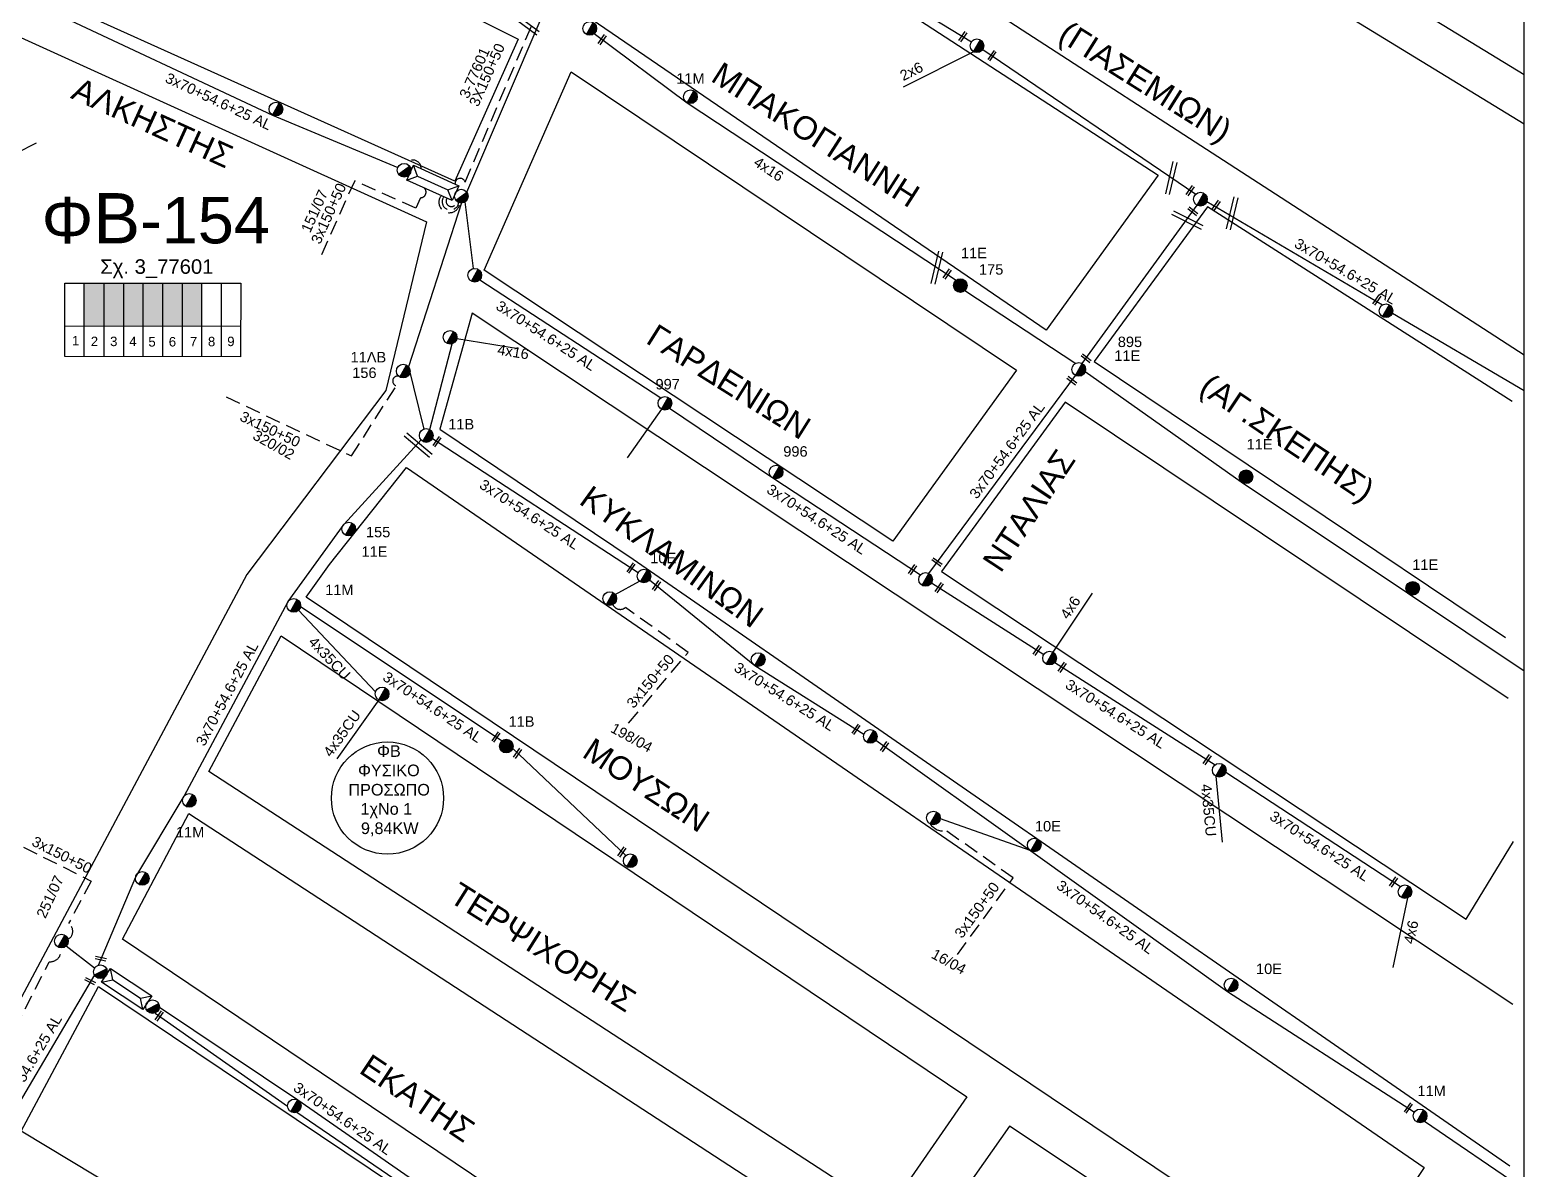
# Model space of a CAD drawing. Header units: millimetres. Extents: x 855 to 3091, y 750 to 2767.
# Drawn here: x 2676.9 to 2934.6, y 1063 to 1259.4 of the extents above; entities that cross this region are included whole.
import ezdxf
from ezdxf.enums import TextEntityAlignment as Align

# ---------------------------------------------------------------- set-up
doc = ezdxf.new("R2010")
doc.units = ezdxf.units.MM
doc.linetypes.add('DASHED', pattern=[19.05, 12.7, -6.35])
for name, color, linetype, lineweight in [('2x6', 7, 'SYN_LINE', 30), ('3x150+50', 7, 'Continuous', 30), ('3x70+54.6+25 AL', 7, 'SYN_LINE', 30), ('4x16', 7, 'Continuous', 30), ('4X35', 7, 'DASHED', 30), ('4x35CU', 7, 'DASHED', 30), ('4x50+16AL', 7, 'Continuous', 30), ('4x6', 7, 'SYN_LINE', 30), ('Υπόβαθρο ΔΕΗ', 7, 'Continuous', 30)]:
    doc.layers.add(name, color=color, linetype=linetype, lineweight=lineweight)
for name, color, linetype in [('Pillar OTE', 7, 'Continuous'), ('TEXT ΚΑΛΩΔΙΩΝ', 7, 'Continuous'), ('Άγνωστα', 7, 'Continuous'), ('Καλώδια ΧΤ   3x150AL+50CU', 7, 'DASHED'), ('Μηχανική τομή', 7, 'Continuous'), ('Στύλος Ξύλινος', 7, 'Continuous'), ('Στύλος Ξύλινος @ 1', 7, 'Continuous'), ('Στύλος ΦΜ', 7, 'Continuous'), ('Στύλος ΦΜ @ 1', 7, 'Continuous'), ('Τομή', 7, 'Continuous'), ('Υποσταθμός εναέριος 2 στύλων', 7, 'Continuous'), ('Υποσταθμός πόλεως', 7, 'Continuous')]:
    doc.layers.add(name, color=color, linetype=linetype)
doc.styles.add('arial', font='arial.ttf')
doc.styles.get("Standard").update_dxf_attribs({"font": 'arial.ttf'})
doc.linetypes.add('SYN_LINE', pattern='A,0.5,-0.0001,["/\\/\\/\\/",Standard,S=0.1,R=0,X=0,Y=-0.05],-0.25', length=0.7501)

# ---------------------------------------------------------------- blocks, each defined once
blk = doc.blocks.new('ΥΠΑΡΧΩΝ ΤΣΙΜΕΝΤΕΝΙΟΣ ΣΤΥΛΟΣ')
at = {"layer": 'Στύλος ΦΜ'}
blk.add_hatch(color=7, dxfattribs=at).paths.add_polyline_path([(-1.29, -2.28, 0.574793), (2.62, 0, 0.268822), (1.3, 2.27)])
at = {"layer": 'Στύλος ΦΜ', "color": 7}
blk.add_line((-1.29, -2.28), (1.3, 2.27), dxfattribs=at)
blk.add_circle((0, 0), 2.62, dxfattribs=at)
at = {"layer": 'Στύλος ΦΜ', "flags": 4}
for tag, p in [('ΑΡΙΘΜΟΣ', (-4.68, 8.05)), ('ΤΥΠΟΣ', (-4.91, 3.03))]:
    blk.add_attdef(tag, p, '', height=4, dxfattribs=at)
blk = doc.blocks.new('ΥΠΑΡΧΩΝ ΞΥΛΙΝΟΣ ΣΤΥΛΟΣ')
at = {"layer": 'Στύλος Ξύλινος'}
h = blk.add_hatch(color=7, dxfattribs=at)
h.paths.add_polyline_path([(-2.62, 0, 0.270008), (-1.29, -2.28), (1.3, 2.27, 0.576266)])
h.paths.add_polyline_path([(-1.29, -2.28, 0.574793), (2.62, 0, 0.268822), (1.3, 2.27)])
at = {"layer": 'Στύλος Ξύλινος', "color": 7}
blk.add_line((-1.29, -2.28), (1.3, 2.27), dxfattribs=at)
blk.add_circle((0, 0), 2.62, dxfattribs=at)
at = {"layer": 'Στύλος Ξύλινος', "flags": 4}
for tag, p in [('ΑΡΙΘΜΟΣ', (-4.91, 8.6)), ('ΤΥΠΟΣ', (-4.85, 3.39))]:
    blk.add_attdef(tag, p, '', height=4, dxfattribs=at)
blk = doc.blocks.new('ΥΠΟΣΤΑΘΜΟΣ ΕΝΑΕΡΙΟΣ ΕΠΙ 2 ΣΤΥΛΩΝ')
at = {"layer": 'Υποσταθμός εναέριος 2 στύλων', "linetype": 'Continuous'}
for points in [[(-11.97, -2.11, 0.574793), (-8.45, -0.07, 0.268822), (-9.64, 1.98)], [(9.68, -2.15, 0.574793), (13.19, -0.1, 0.268822), (12.01, 1.95)]]:
    blk.add_hatch(color=256, dxfattribs=at).paths.add_polyline_path(points)
for p, q in [((-11.97, -2.11), (-9.64, 1.98)), ((9.68, -2.15), (12.01, 1.95))]:
    blk.add_line(p, q, dxfattribs=at)
for centre in [(-10.81, -0.07), (10.84, -0.1)]:
    blk.add_circle(centre, 2.36, dxfattribs=at)
at = {"layer": 'Υποσταθμός πόλεως', "linetype": 'Continuous', "ltscale": 40}
blk.add_lwpolyline([(-8.57, 2.82), (8.57, 2.82), (8.57, -2.82), (-8.57, -2.82)], close=True, dxfattribs=at)
for points in [[(-5.75, 0), (-8.57, 2.82)], [(-8.57, -2.82), (-5.75, 0)], [(-5.75, 0), (5.75, 0)], [(5.75, 0), (8.57, 2.82)], [(8.57, -2.82), (5.75, 0)]]:
    blk.add_lwpolyline(points, dxfattribs=at)
at = {"layer": 'Υποσταθμός εναέριος 2 στύλων', "ltscale": 40, "flags": 1}
for tag, p in [('ΜΕΤΑΣΧΗΜΑΤΙΣΜΟΣ', (14.09, 2.51)), ('ΙΣΧΥΣ', (14.07, -0.28)), ('ΑΡΙΘΜΟΣ', (14.19, -3))]:
    blk.add_attdef(tag, p, '', height=1.8, dxfattribs=at)
blk = doc.blocks.new('ΜΗΧΑΝΙΚΗ ΤΟΜΗ')
at = {"layer": 'Μηχανική τομή', "ltscale": 40}
for p, q in [((-1.9, 0.8), (5.7, 0.8)), ((-1.9, -0.8), (5.7, -0.8))]:
    blk.add_line(p, q, dxfattribs=at)
blk = doc.blocks.new('ΤΟΜΗ')
at = {"layer": 'Τομή', "ltscale": 40}
for p, q in [((-5.7, 0), (17.1, 0)), ((-5.7, -2.8), (17.1, -2.8))]:
    blk.add_line(p, q, dxfattribs=at)

msp = doc.modelspace()

# ---------------------------------------------------------------- hatches: boundary and pattern name
at = {"layer": 'Καλώδια ΧΤ   3x150AL+50CU', "linetype": 'DASHED', "lineweight": -3, "ltscale": 0.2}
h = msp.add_hatch(color=133, dxfattribs=at)
h.dxf.hatch_style = 1
h.paths.add_polyline_path([(2689.72, 1215.71), (2686.28, 1215.71), (2686.28, 1208.35), (2689.72, 1208.34)])
h = msp.add_hatch(color=85, dxfattribs=at)
h.dxf.hatch_style = 1
h.paths.add_polyline_path([(2689.72, 1208.34), (2693.16, 1208.34), (2693.16, 1215.71), (2689.72, 1215.71)])
h = msp.add_hatch(color=27, dxfattribs=at)
h.dxf.hatch_style = 1
h.paths.add_polyline_path([(2696.46, 1215.71), (2693.16, 1215.71), (2693.16, 1208.34), (2696.46, 1208.34)])
h = msp.add_hatch(color=2, dxfattribs=at)
h.dxf.hatch_style = 1
h.paths.add_polyline_path([(2699.84, 1215.7), (2696.55, 1215.7), (2696.55, 1208.34), (2699.84, 1208.33)])
h = msp.add_hatch(color=62, dxfattribs=at)
h.dxf.hatch_style = 1
h.paths.add_polyline_path([(2703.14, 1215.7), (2699.84, 1215.7), (2699.84, 1208.33), (2703.14, 1208.33)])
h = msp.add_hatch(color=5, dxfattribs=at)
h.dxf.hatch_style = 1
h.paths.add_polyline_path([(2706.54, 1215.7), (2703.24, 1215.7), (2703.24, 1208.33), (2706.54, 1208.33)])

# ---------------------------------------------------------------- linework, layer by layer
at = {"lineweight": -3, "ltscale": 0.2}
msp.add_circle((2738.6, 1126.94), 9.67, dxfattribs=at)
at = {"layer": '2x6', "color": 27, "linetype": 'SYN_LINE', "lineweight": -3, "ltscale": 15}
msp.add_lwpolyline([(2839.67, 1255.63), (2827.53, 1249.54)], dxfattribs=at)
at = {"layer": '3x150+50', "lineweight": -3}
msp.add_lwpolyline([(876.93, 763.69), (2934.6, 763.16), (2934.6, 1746.06), (876.93, 1746.06)], close=True, dxfattribs=at)
at = {"layer": '3x150+50', "color": 5, "linetype": 'DASHED', "lineweight": -3, "ltscale": 0.2}
msp.add_lwpolyline([(2750.28, 1232.8, -0.94642), (2751.98, 1233.16), (2763.8, 1260.97, -0.783204), (2764.41, 1262.47, 3.588148)], format="xyb", dxfattribs=at)
at = {"layer": '3x150+50', "color": 133, "linetype": 'DASHED', "lineweight": -3, "ltscale": 0.2}
for points in [[(2741.77, 1236.33, -0.747789), (2744.41, 1235.45, -30.470621)], [(2675.84, 1118.48), (2687.5, 1112.63), (2683.59, 1105.29, -0.582562), (2683.51, 1102.6, 7.513533)], [(2658.39, 1096.47), (2674.41, 1087.18), (2680.29, 1098.71, 0.507818), (2682.26, 1101.11, -113.841648)]]:
    msp.add_lwpolyline(points, format="xyb", dxfattribs=at)
at = {"layer": '3x150+50', "color": 2, "linetype": 'DASHED', "lineweight": -3, "ltscale": 0.2}
msp.add_lwpolyline([(2744.97, 1232.11, -0.666187), (2744.27, 1230.45), (2743.48, 1228.63), (2732.95, 1233.37), (2727.21, 1220.63)], format="xyb", dxfattribs=at)
at = {"layer": '3x150+50', "color": 27, "linetype": 'DASHED', "lineweight": -3, "ltscale": 0.2}
msp.add_lwpolyline([(2751.07, 1229.58, -1.368689), (2747.86, 1230.8, -1.181525)], format="xyb", dxfattribs=at)
at = {"layer": '3x150+50', "color": 85, "linetype": 'DASHED', "lineweight": -3, "ltscale": 0.2}
msp.add_lwpolyline([(2750.87, 1229.64, -1.309228), (2748.3, 1230.61, 0.011176)], format="xyb", dxfattribs=at)
at = {"layer": '3x150+50', "color": 62, "linetype": 'DASHED', "lineweight": -3, "ltscale": 0.2}
for points in [[(2750.58, 1229.82, -1.284515), (2748.85, 1230.36, -0.932267)], [(2710.81, 1196.12), (2732.4, 1185.93), (2740.12, 1198.03, -0.972941), (2740.54, 1199.69, 66.720105)], [(2780.17, 1139.84), (2790.45, 1152.07), (2779.63, 1159.81, -0.49754), (2777.46, 1160.3, 31.51062)], [(2836.87, 1099.98), (2846.49, 1113.18), (2834.99, 1121.29, -0.282116), (2832.17, 1122.49, 602.974026)]]:
    msp.add_lwpolyline(points, format="xyb", dxfattribs=at)
at = {"layer": '3x70+54.6+25 AL', "color": 27, "linetype": 'SYN_LINE', "lineweight": -3, "ltscale": 15}
for points in [[(2780.94, 1298.22), (2796.08, 1286.54), (2810.98, 1274.56), (2839.28, 1257.33)], [(2752.28, 1231.42), (2765.45, 1262.17)], [(2841.24, 1256.03), (2877.96, 1231.07)], [(2699.28, 1090.89), (2723.12, 1074.88), (2752.51, 1054.51), (2775.68, 1039.63), (2801.83, 1020.78)]]:
    msp.add_lwpolyline(points, dxfattribs=at)
at = {"layer": '3x70+54.6+25 AL', "color": 133, "linetype": 'SYN_LINE', "lineweight": -3, "ltscale": 15}
msp.add_lwpolyline([(2679.27, 1263.2), (2718.78, 1244.7), (2740.39, 1235.65)], dxfattribs=at)
at = {"layer": '3x70+54.6+25 AL', "color": 62, "linetype": 'SYN_LINE', "lineweight": -3, "ltscale": 13}
for points in [[(2751.35, 1229.55), (2742.23, 1201.31), (2744.85, 1190.55)], [(2745.88, 1190.48), (2749.75, 1205.26)], [(2746.34, 1188.92), (2781.8, 1165.81)], [(2783.8, 1164.56), (2801.94, 1149.81), (2820.75, 1137.97)], [(2822.83, 1136.91), (2849.54, 1117.82), (2883.44, 1093.61), (2915.7, 1072.81)], [(2833.93, 1123.4), (2849.34, 1117.97)], [(2917.44, 1071.25), (2934.6, 1059.48)]]:
    msp.add_lwpolyline(points, dxfattribs=at)
at = {"layer": '3x70+54.6+25 AL', "color": 85, "linetype": 'SYN_LINE', "lineweight": -3, "ltscale": 15}
for points in [[(2751.96, 1229.74), (2753.39, 1218.25)], [(2858.38, 1201.87), (2878.19, 1229.19)], [(2754.5, 1216.28), (2785.74, 1195.95)], [(2831.97, 1165.67), (2857.22, 1199.82)], [(2787.25, 1194.15), (2805.03, 1182.14), (2830.53, 1165.46)], [(2832.41, 1164.07), (2851.77, 1151.69)], [(2853.66, 1150.3), (2881.32, 1132.67)], [(2883.17, 1131.42), (2913.28, 1111.7)]]:
    msp.add_lwpolyline(points, dxfattribs=at)
at = {"layer": '3x70+54.6+25 AL', "color": 2, "linetype": 'SYN_LINE', "lineweight": -3, "ltscale": 15}
for points in [[(2879.87, 1229.79), (2910.15, 1211.97)], [(2911.89, 1210.57), (2934.6, 1197.22)]]:
    msp.add_lwpolyline(points, dxfattribs=at)
at = {"layer": '3x70+54.6+25 AL', "color": 85, "linetype": 'SYN_LINE', "lineweight": -3, "ltscale": 13}
msp.add_lwpolyline([(2785.86, 1193.98), (2779.94, 1185.61)], dxfattribs=at)
at = {"layer": '3x70+54.6+25 AL', "color": 133, "linetype": 'SYN_LINE', "lineweight": -3, "ltscale": 13}
for points in [[(2688.78, 1098.12), (2695.18, 1113.38), (2703.52, 1127.28), (2721.5, 1160.86), (2731.12, 1174.18), (2744.39, 1188.7)], [(2723.61, 1159.95), (2758.35, 1136.82)], [(2760.19, 1135.48), (2779.71, 1117.02)]]:
    msp.add_lwpolyline(points, dxfattribs=at)
at = {"layer": '3x70+54.6+25 AL', "color": 62, "linetype": 'SYN_LINE', "lineweight": -3, "ltscale": 6}
msp.add_lwpolyline([(2777.86, 1162.06), (2782.03, 1164.36)], dxfattribs=at)
at = {"layer": '3x70+54.6+25 AL', "color": 133, "linetype": 'SYN_LINE', "lineweight": -3, "ltscale": 7}
msp.add_lwpolyline([(2688.1, 1097.6), (2683.18, 1101.43)], dxfattribs=at)
at = {"layer": '3x70+54.6+25 AL', "color": 6, "linetype": 'SYN_LINE', "lineweight": -3, "ltscale": 15}
msp.add_lwpolyline([(2688.06, 1096.46), (2668.53, 1063.36), (2659.61, 1043.48)], dxfattribs=at)
at = {"layer": '3x70+54.6+25 AL', "color": 30, "linetype": 'SYN_LINE', "lineweight": -3, "ltscale": 15}
for points in [[(2698.56, 1089.88), (2721.36, 1073.84)], [(2722.98, 1072.77), (2750.78, 1053.77)]]:
    msp.add_lwpolyline(points, dxfattribs=at)
at = {"layer": '4x16', "color": 27, "linetype": 'Continuous', "lineweight": -3, "ltscale": 0.2}
msp.add_lwpolyline([(2774.25, 1258.75), (2790.27, 1246.83), (2836.68, 1216.25)], dxfattribs=at)
at = {"layer": '4x16', "color": 62, "linetype": 'SYN_LINE', "lineweight": -3, "ltscale": 13}
msp.add_lwpolyline([(2750.56, 1206.18), (2761.17, 1204.48)], dxfattribs=at)
at = {"layer": '4X35', "color": 173, "linetype": 'SYN_LINE', "lineweight": -3, "ltscale": 15}
msp.add_lwpolyline([(2667.84, 1234.73), (2678.07, 1239.92)], dxfattribs=at)
at = {"layer": '4x35CU', "color": 133, "linetype": 'SYN_LINE', "lineweight": -3, "ltscale": 13}
for points in [[(2723.28, 1159.32), (2736.55, 1145.27)], [(2737.09, 1143.88), (2729.84, 1133.69)]]:
    msp.add_lwpolyline(points, dxfattribs=at)
at = {"layer": '4x35CU', "color": 85, "linetype": 'SYN_LINE', "lineweight": -3, "ltscale": 15}
msp.add_lwpolyline([(2881.45, 1130.7), (2882.53, 1119.35)], dxfattribs=at)
at = {"layer": '4x50+16AL', "color": 5, "linetype": 'Continuous', "lineweight": -3, "ltscale": 0.2}
for points in [[(2838.18, 1214.44), (2857.27, 1201.9)], [(2858.91, 1200.47), (2885.83, 1181.49), (2914.48, 1162.34), (2934.6, 1148.9)]]:
    msp.add_lwpolyline(points, dxfattribs=at)
at = {"layer": '4x6', "color": 85, "linetype": 'SYN_LINE', "lineweight": -3, "ltscale": 15}
for points in [[(2853.36, 1152.09), (2860.15, 1162.26)], [(2914.51, 1109.72), (2911.94, 1097.7)]]:
    msp.add_lwpolyline(points, dxfattribs=at)
at = {"layer": 'Pillar OTE', "lineweight": -3, "ltscale": 40}
for points in [[(2682.95, 1203.07), (2682.95, 1215.71), (2713.29, 1215.71), (2713.28, 1203.04), (2682.95, 1203.07)], [(2686.28, 1203.07), (2686.28, 1215.71)], [(2689.72, 1203.06), (2689.72, 1215.71)], [(2693.16, 1203.06), (2693.16, 1215.71)], [(2696.46, 1203.06), (2696.46, 1215.71)], [(2699.84, 1203.05), (2699.84, 1215.71)], [(2703.24, 1203.05), (2703.24, 1215.71)], [(2706.58, 1203.05), (2706.58, 1215.71)], [(2709.96, 1203.04), (2709.97, 1215.71)], [(2682.95, 1208.35), (2713.28, 1208.32)]]:
    msp.add_lwpolyline(points, dxfattribs=at)
at = {"layer": 'Υπόβαθρο ΔΕΗ', "lineweight": -3}
for points in [[(2934.6, 1274.33), (2850.37, 1330.19), (2832.37, 1314.11), (2934.6, 1251.69)], [(2934.6, 1243.15), (2826.16, 1309.46), (2797.16, 1292.42), (2934.6, 1203.35)], [(2674.77, 1258.4), (2745.35, 1226.31), (2738.33, 1197.2), (2714.35, 1165.52), (2668.5, 1079.56), (2605.12, 1114.07), (2647.38, 1190.17), (2674.77, 1258.4)], [(2932.52, 1195.34), (2880.02, 1228.87), (2860.45, 1202.24), (2931.37, 1154.63)], [(2932.66, 1091.36), (2760.56, 1205.67), (2753.21, 1210.56), (2747.6, 1190.56), (2780.98, 1168.13), (2932.14, 1063.52)], [(2931.82, 1144.1), (2855.43, 1195.22), (2834.14, 1165.99), (2924.6, 1106.08), (2932.76, 1119.44)], [(2917.37, 1063.26), (2902.99, 1041.69), (2724.56, 1161.58), (2728.58, 1167.23), (2741.89, 1183.96), (2917.37, 1063.26)], [(2720.28, 1154.89), (2838.49, 1075.44), (2824.7, 1055.47), (2707.82, 1131.5), (2720.28, 1154.89)]]:
    msp.add_lwpolyline(points, dxfattribs=at)
for points in [[(2691.55, 1292.7), (2761.16, 1257.78), (2750.24, 1233.31), (2677.7, 1266.02)], [(2785.91, 1289.98), (2871.51, 1234.34), (2852.19, 1207.65), (2773.89, 1261.13)], [(2770.28, 1252.14), (2847.06, 1200.73), (2825.73, 1171.23), (2755.25, 1217.97)], [(2704.32, 1124.29), (2819.86, 1049.05), (2804.63, 1027.39), (2692.88, 1102.6)], [(2688.75, 1094.47), (2799.43, 1020.2), (2783.04, 996.63), (2730.84, 1036.09), (2675.41, 1069.49)], [(2845.87, 1070.34), (2832, 1050.66), (2881.34, 1018.67), (2894.87, 1037.7)]]:
    msp.add_lwpolyline(points, close=True, dxfattribs=at)

# ---------------------------------------------------------------- block references
at = {"layer": 'Μηχανική τομή', "lineweight": -3, "xscale": 0.2499999999999997, "yscale": 0.2499999999999997, "zscale": 0.4999999999999997}
for p, rotation in [((2775.87, 1258.09), 234.9952030051229), ((2838.05, 1258.61), 234.9952030051229), ((2843.08, 1255.32), 234.9952030051229), ((2877.25, 1232.09), 234.9952030051229), ((2881.73, 1229.54), 234.9952030051229), ((2877.09, 1228.44), 322.1122996455222), ((2835.35, 1217.67), 234.9952030051229), ((2909.45, 1213.23), 234.9952030051229), ((2858.72, 1203.1), 322.1122996455222), ((2856.22, 1199.24), 322.1122996455222), ((2747.38, 1188.78), 234.9952030051229), ((2780.83, 1166.98), 234.9952030051229), ((2829.39, 1166.74), 234.9952030051229), ((2833.74, 1167.32), 143.1373456633428), ((2785.24, 1163.93), 234.9952030051229), ((2833.97, 1163.6), 234.9952030051229), ((2850.87, 1152.79), 234.9952030051229), ((2855.17, 1149.86), 234.9952030051229), ((2819.63, 1139.2), 234.9952030051229), ((2757.55, 1137.88), 234.9952030051229), ((2824.56, 1136.22), 234.9952030051229), ((2761.26, 1135.03), 234.9952030051229), ((2880.18, 1133.93), 234.9952030051229), ((2779.25, 1118.02), 234.9952030051229), ((2912.32, 1112.86), 234.9952030051229), ((2689.63, 1099.12), 168.1834940541563), ((2687.77, 1095.13), 152.6009902407322), ((2699.49, 1089.77), 234.9952030051229), ((2914.88, 1073.87), 234.9952030051229)]:
    msp.add_blockref('ΜΗΧΑΝΙΚΗ ΤΟΜΗ', p, dxfattribs=dict(at, rotation=rotation))
at = {"layer": 'Στύλος Ξύλινος @ 1', "lineweight": -3, "ltscale": 40}
ref = msp.add_blockref('ΥΠΑΡΧΩΝ ΞΥΛΙΝΟΣ ΣΤΥΛΟΣ', (2837.38, 1215.31), dxfattribs=dict(at, xscale=0.4499999999998181, yscale=0.4499999999998181, zscale=0.4499999999998181))
ref.add_attrib('ΤΥΠΟΣ', '11E', (2837.49, 1220.02), dxfattribs={"layer": 'Στύλος Ξύλινος', "height": 1.8, "flags": 4})
ref.add_attrib('ΑΡΙΘΜΟΣ', '175', (2840.6, 1217.19), dxfattribs={"layer": 'Στύλος Ξύλινος', "height": 1.8, "flags": 4})
ref = msp.add_blockref('ΥΠΑΡΧΩΝ ΞΥΛΙΝΟΣ ΣΤΥΛΟΣ', (2886.64, 1182.35), dxfattribs=dict(at, xscale=0.4499999999998181, yscale=0.4499999999998181, zscale=0.4499999999998181))
ref.add_attrib('ΤΥΠΟΣ', '11E', (2886.74, 1187.05), dxfattribs={"layer": 'Στύλος Ξύλινος', "height": 1.8, "flags": 4})
ref = msp.add_blockref('ΥΠΑΡΧΩΝ ΞΥΛΙΝΟΣ ΣΤΥΛΟΣ', (2915.38, 1163.11), dxfattribs=dict(at, xscale=0.4499999999998181, yscale=0.4499999999998181, zscale=0.4499999999998181))
ref.add_attrib('ΤΥΠΟΣ', '11E', (2915.31, 1166.28), dxfattribs={"layer": 'Στύλος Ξύλινος', "height": 1.8, "flags": 4})
ref = msp.add_blockref('ΥΠΑΡΧΩΝ ΞΥΛΙΝΟΣ ΣΤΥΛΟΣ', (2759.09, 1135.91), dxfattribs=dict(at, xscale=0.4499999999998181, yscale=0.4499999999998181, zscale=0.4499999999998181))
ref.add_attrib('ΤΥΠΟΣ', '11B', (2759.48, 1139.24), dxfattribs={"layer": 'Στύλος Ξύλινος', "height": 1.8, "flags": 4})
at = {"layer": 'Στύλος ΦΜ @ 1', "lineweight": -3, "ltscale": 40, "xscale": 0.4499999999998181, "yscale": 0.4499999999998181, "zscale": 0.4499999999998181}
for p in [(2773.48, 1259.64), (2840.25, 1256.66), (2719.36, 1245.73), (2878.77, 1230.21), (2753.66, 1217.1), (2910.78, 1210.97), (2749.4, 1206.39), (2831.39, 1164.65), (2776.92, 1161.34), (2802.52, 1150.83), (2852.77, 1151.07), (2737.67, 1144.9), (2821.86, 1137.57), (2882.03, 1131.73), (2832.75, 1123.51), (2780.47, 1116.12), (2696.32, 1113.08), (2914.05, 1110.8), (2682.37, 1102.29), (2722.54, 1073.86)]:
    msp.add_blockref('ΥΠΑΡΧΩΝ ΤΣΙΜΕΝΤΕΝΙΟΣ ΣΤΥΛΟΣ', p, dxfattribs=at)
at = {"layer": 'Στύλος ΦΜ @ 1', "lineweight": -3, "ltscale": 40}
ref = msp.add_blockref('ΥΠΑΡΧΩΝ ΤΣΙΜΕΝΤΕΝΙΟΣ ΣΤΥΛΟΣ', (2790.85, 1247.86), dxfattribs=dict(at, xscale=0.4499999999998181, yscale=0.4499999999998181, zscale=0.4499999999998181))
ref.add_attrib('ΤΥΠΟΣ', '11M', (2788.4, 1250.12), dxfattribs={"layer": 'Στύλος ΦΜ', "height": 1.8, "flags": 4})
ref = msp.add_blockref('ΥΠΑΡΧΩΝ ΤΣΙΜΕΝΤΕΝΙΟΣ ΣΤΥΛΟΣ', (2857.8, 1200.85), dxfattribs=dict(at, xscale=0.4499999999998181, yscale=0.4499999999998181, zscale=0.4499999999998181))
ref.add_attrib('ΤΥΠΟΣ', '11E', (2863.93, 1202.33), dxfattribs={"layer": 'Στύλος ΦΜ', "height": 1.8, "flags": 4})
ref.add_attrib('ΑΡΙΘΜΟΣ', '895', (2864.53, 1204.71), dxfattribs={"layer": 'Στύλος ΦΜ', "height": 1.8, "flags": 4})
ref = msp.add_blockref('ΥΠΑΡΧΩΝ ΤΣΙΜΕΝΤΕΝΙΟΣ ΣΤΥΛΟΣ', (2741.32, 1200.57), dxfattribs=dict(at, xscale=0.449999999999818, yscale=0.449999999999818, zscale=0.449999999999818))
ref.add_attrib('ΤΥΠΟΣ', '11ΛB', (2732.23, 1202.07), dxfattribs={"layer": 'Στύλος ΦΜ', "height": 1.8, "rotation": 360, "flags": 4})
ref.add_attrib('ΑΡΙΘΜΟΣ', '156', (2732.52, 1199.38), dxfattribs={"layer": 'Στύλος ΦΜ', "height": 1.8, "rotation": 360, "flags": 4})
ref = msp.add_blockref('ΥΠΑΡΧΩΝ ΤΣΙΜΕΝΤΕΝΙΟΣ ΣΤΥΛΟΣ', (2786.44, 1195.01), dxfattribs=dict(at, xscale=0.4499999999998181, yscale=0.4499999999998181, zscale=0.4499999999998181))
ref.add_attrib('ΤΥΠΟΣ', '997', (2784.82, 1197.41), dxfattribs={"layer": 'Στύλος ΦΜ', "height": 1.8, "flags": 4})
ref = msp.add_blockref('ΥΠΑΡΧΩΝ ΤΣΙΜΕΝΤΕΝΙΟΣ ΣΤΥΛΟΣ', (2745.29, 1189.46), dxfattribs=dict(at, xscale=0.4499999999998181, yscale=0.4499999999998181, zscale=0.4499999999998181))
ref.add_attrib('ΤΥΠΟΣ', '11B', (2749.08, 1190.51), dxfattribs={"layer": 'Στύλος ΦΜ', "height": 1.8, "flags": 4})
ref = msp.add_blockref('ΥΠΑΡΧΩΝ ΤΣΙΜΕΝΤΕΝΙΟΣ ΣΤΥΛΟΣ', (2805.61, 1183.16), dxfattribs=dict(at, xscale=0.4499999999998181, yscale=0.4499999999998181, zscale=0.4499999999998181))
ref.add_attrib('ΤΥΠΟΣ', '996', (2806.85, 1185.81), dxfattribs={"layer": 'Στύλος ΦΜ', "height": 1.8, "flags": 4})
ref = msp.add_blockref('ΥΠΑΡΧΩΝ ΤΣΙΜΕΝΤΕΝΙΟΣ ΣΤΥΛΟΣ', (2731.92, 1173.32), dxfattribs=dict(at, xscale=0.449999999999818, yscale=0.449999999999818, zscale=0.449999999999818))
ref.add_attrib('ΤΥΠΟΣ', '11E', (2734.11, 1168.54), dxfattribs={"layer": 'Στύλος ΦΜ', "height": 1.8, "rotation": 360, "flags": 4})
ref.add_attrib('ΑΡΙΘΜΟΣ', '155', (2734.89, 1171.91), dxfattribs={"layer": 'Στύλος ΦΜ', "height": 1.8, "rotation": 360, "flags": 4})
ref = msp.add_blockref('ΥΠΑΡΧΩΝ ΤΣΙΜΕΝΤΕΝΙΟΣ ΣΤΥΛΟΣ', (2782.83, 1165.23), dxfattribs=dict(at, xscale=0.4499999999998181, yscale=0.4499999999998181, zscale=0.4499999999998181))
ref.add_attrib('ΤΥΠΟΣ', '10E', (2783.9, 1167.44), dxfattribs={"layer": 'Στύλος ΦΜ', "height": 1.8, "flags": 4})
ref = msp.add_blockref('ΥΠΑΡΧΩΝ ΤΣΙΜΕΝΤΕΝΙΟΣ ΣΤΥΛΟΣ', (2722.45, 1160.15), dxfattribs=dict(at, xscale=0.4499999999998181, yscale=0.4499999999998181, zscale=0.4499999999998181))
ref.add_attrib('ΤΥΠΟΣ', '11M', (2727.86, 1161.95), dxfattribs={"layer": 'Στύλος ΦΜ', "height": 1.8, "flags": 4})
ref = msp.add_blockref('ΥΠΑΡΧΩΝ ΤΣΙΜΕΝΤΕΝΙΟΣ ΣΤΥΛΟΣ', (2704.43, 1126.53), dxfattribs=dict(at, xscale=0.449999999999818, yscale=0.449999999999818, zscale=0.449999999999818))
ref.add_attrib('ΤΥΠΟΣ', '11M', (2702.12, 1120.16), dxfattribs={"layer": 'Στύλος ΦΜ', "height": 1.8, "flags": 4})
ref = msp.add_blockref('ΥΠΑΡΧΩΝ ΤΣΙΜΕΝΤΕΝΙΟΣ ΣΤΥΛΟΣ', (2850.12, 1118.85), dxfattribs=dict(at, xscale=0.4499999999998181, yscale=0.4499999999998181, zscale=0.4499999999998181))
ref.add_attrib('ΤΥΠΟΣ', '10E', (2850.24, 1121.19), dxfattribs={"layer": 'Στύλος ΦΜ', "height": 1.8, "flags": 4})
ref = msp.add_blockref('ΥΠΑΡΧΩΝ ΤΣΙΜΕΝΤΕΝΙΟΣ ΣΤΥΛΟΣ', (2884.06, 1094.71), dxfattribs=dict(at, xscale=0.4499999999998181, yscale=0.4499999999998181, zscale=0.4499999999998181))
ref.add_attrib('ΤΥΠΟΣ', '10E', (2888.37, 1096.6), dxfattribs={"layer": 'Στύλος ΦΜ', "height": 1.8, "flags": 4})
ref = msp.add_blockref('ΥΠΑΡΧΩΝ ΤΣΙΜΕΝΤΕΝΙΟΣ ΣΤΥΛΟΣ', (2916.67, 1072.14), dxfattribs=dict(at, xscale=0.4499999999998181, yscale=0.4499999999998181, zscale=0.4499999999998181))
ref.add_attrib('ΤΥΠΟΣ', '11M', (2916.2, 1075.55), dxfattribs={"layer": 'Στύλος ΦΜ', "height": 1.8, "flags": 4})
at = {"layer": 'Τομή', "lineweight": -3}
for p, xscale, yscale, zscale, rotation in [((2763.22, 1259.32), 0.2499999999999997, 0.2499999999999997, 0.2499999999999997, 143.6573795502625), ((2873.12, 1232.54), 0.2499999999999996, 0.2499999999999996, 0.2499999999999996, 76.6796390086678), ((2883.63, 1226.47), 0.2499999999999996, 0.2499999999999996, 0.2499999999999996, 76.6796390086678), ((2877.68, 1225.62), 0.2499999999999996, 0.2499999999999996, 0.2499999999999996, 153.2966365157423), ((2832.7, 1217.08), 0.2499999999999996, 0.2499999999999996, 0.2499999999999996, 76.6796390086678), ((2744.76, 1186.58), 0.2499999999999996, 0.2499999999999996, 0.2499999999999996, 140.1934576649957)]:
    msp.add_blockref('ΤΟΜΗ', p, dxfattribs=dict(at, xscale=xscale, yscale=yscale, zscale=zscale, rotation=rotation))
at = {"layer": 'Υποσταθμός εναέριος 2 στύλων', "lineweight": -3, "xscale": 0.4999999999999997, "yscale": 0.4999999999999997, "zscale": 0.4999999999999997}
for p, rotation in [((2746.41, 1233), 335.7287211522414), ((2693.62, 1094.02), 326.3106011334073)]:
    msp.add_blockref('ΥΠΟΣΤΑΘΜΟΣ ΕΝΑΕΡΙΟΣ ΕΠΙ 2 ΣΤΥΛΩΝ', p, dxfattribs=dict(at, rotation=rotation))

# ---------------------------------------------------------------- texts
at = {"lineweight": -3, "ltscale": 40, "char_height": 4, "width": 65.6312, "attachment_point": 1, "style": 'arial'}
for s, insert, rotation in [('(ΓΙΑΣΕΜΙΩΝ)', (2856.12, 1261.12), 327.8096), ('MΠAKOΓIANNH', (2796.3, 1254.06), 327.3322), ('ΓAPΔENIΩN', (2785.08, 1208.89), 327.8544), ('NTAΛIAΣ', (2841, 1167.81), 56.4483), ('KYKΛAMINΩN', (2773.78, 1181.06), 324.0977), ('MOYΣΩN', (2774.14, 1137.53), 326.827), ('TEPΨIXOPHΣ', (2751.11, 1112.63), 327.8043), ('EKATHΣ', (2735.72, 1083.02), 326.0997)]:
    msp.add_mtext(s, dxfattribs=dict(at, insert=insert, rotation=rotation))
at = {"lineweight": -3, "ltscale": 30, "char_height": 1.63, "width": 11.2573, "attachment_point": 1}
for s, insert in [('1', (2684.2, 1206.63)), ('2', (2687.44, 1206.5)), ('3', (2690.77, 1206.5)), ('4', (2694.07, 1206.5)), ('5', (2697.37, 1206.42)), ('6', (2700.89, 1206.44)), ('7', (2704.52, 1206.44)), ('8', (2707.64, 1206.47)), ('9', (2710.97, 1206.5))]:
    msp.add_mtext(s, dxfattribs=dict(at, insert=insert))
at = {"layer": 'TEXT ΚΑΛΩΔΙΩΝ', "linetype": 'Continuous', "lineweight": -3, "ltscale": 0.2}
for s, rotation, p in [('2x6', 26.6813, (2828.94, 1252.26)), ('3x70+54.6+25 AL', 334.9165, (2709.48, 1247.07)), ('4x16', 326.6184, (2804.35, 1235.4)), ('3x150+50', 65.7149, (2728.44, 1227.74)), ('3x70+54.6+25 AL', 329.5178, (2903.81, 1217.79)), ('3x70+54.6+25 AL', 326.9445, (2765.94, 1206.69)), ('4x16', 350.8871, (2760.28, 1203.89)), ('3x150+50', 334.7408, (2718.38, 1190.56)), ('3x70+54.6+25 AL', 53.5271, (2845.42, 1186.89)), ('3x70+54.6+25 AL', 326.9121, (2763.09, 1175.86)), ('3x70+54.6+25 AL', 326.8133, (2812.61, 1175.03)), ('4x6', 56.2834, (2856.34, 1159.8)), ('4x35CU', 313.3621, (2728.61, 1151.06)), ('3x70+54.6+25 AL', 61.8321, (2710.93, 1144.92)), ('3x150+50', 49.9735, (2783.93, 1147.11)), ('3x70+54.6+25 AL', 327.8153, (2807.07, 1144.45)), ('3x70+54.6+25 AL', 326.3399, (2746.37, 1142.63)), ('3x70+54.6+25 AL', 327.4873, (2864.16, 1141.47)), ('4x35CU', 54.5583, (2730.76, 1138.09)), ('4x35CU', 275.4602, (2880.2, 1124.85)), ('3x70+54.6+25 AL', 326.776, (2899.34, 1118.68)), ('3x150+50', 333.3471, (2682.47, 1117.16)), ('3x150+50', 53.9059, (2840.23, 1107.64)), ('3x70+54.6+25 AL', 324.4555, (2862.39, 1106.43)), ('4x6', 77.9154, (2915.09, 1103.82)), ('3x70+54.6+25 AL', 59.4581, (2676.74, 1080.82)), ('3x70+54.6+25 AL', 325.2769, (2730.88, 1071.69))]:
    msp.add_text(s, height=1.8, rotation=rotation, dxfattribs=at).set_placement(p, align=Align.MIDDLE_CENTER)
at = {"layer": 'Άγνωστα', "lineweight": -3, "ltscale": 40, "char_height": 1.8, "attachment_point": 1, "style": 'arial'}
for s, insert, width, rotation in [('3-77601', (2750.9, 1248.14), 12.7137, 66), ('3X150+50', (2752.59, 1246.73), 34.0855, 66.1314), ('151/07', (2723.62, 1225.01), 12.7137, 66), ('\\pt1.8;320/02', (2716.07, 1190.51), 12.7137, 330.8511), ('\\pt3.6;198/04', (2777.77, 1140), 12.7137, 331.2963), ('\\pt1.8;251/07', (2677.98, 1106.81), 12.7137, 65.2078), ('\\pt3.6;16/04', (2833.07, 1101.05), 12.7137, 331.2963)]:
    msp.add_mtext(s, dxfattribs=dict(at, insert=insert, width=width, rotation=rotation))
at = {"layer": 'Άγνωστα', "color": 7, "lineweight": -3, "insert": (2689.07, 1219.84), "char_height": 2.5, "width": 4.551914400963142e-14, "attachment_point": 1}
msp.add_mtext('Σχ. 3_77601', dxfattribs=at)
at = {"layer": 'Υπόβαθρο ΔΕΗ', "lineweight": -3}
for s, rotation, p in [('ΑΛΚΗΣΤΗΣ', 335.5513, (2698.1, 1243.4)), ('(ΑΓ.ΣΚΕΠΗΣ)', 326.1251, (2893.76, 1189.07))]:
    msp.add_text(s, height=4, rotation=rotation, dxfattribs=at).set_placement(p, align=Align.MIDDLE_CENTER)
at = {"layer": 'Υπόβαθρο ΔΕΗ', "lineweight": -3, "attachment_point": 1}
for s, insert, char_height, width in [('Φ{\\H1.0833x;B}-154', (2678.96, 1231.26), 8, 84.6573), ('{\\W8.64836; }ΦΒ \\P{\\W4.42067; }ΦΥΣΙΚΟ \\P{\\W2.28183; }ΠΡΟΣΩΠΟ', (2730.09, 1136.05), 2, 17.2548), ('{\\W5.64925; }1χΝο 1\\P{\\W5.75643; }9,84KW', (2729.56, 1126.07), 2, 17.2548)]:
    msp.add_mtext(s, dxfattribs=dict(at, insert=insert, char_height=char_height, width=width))

doc.saveas('drawing.dxf')
